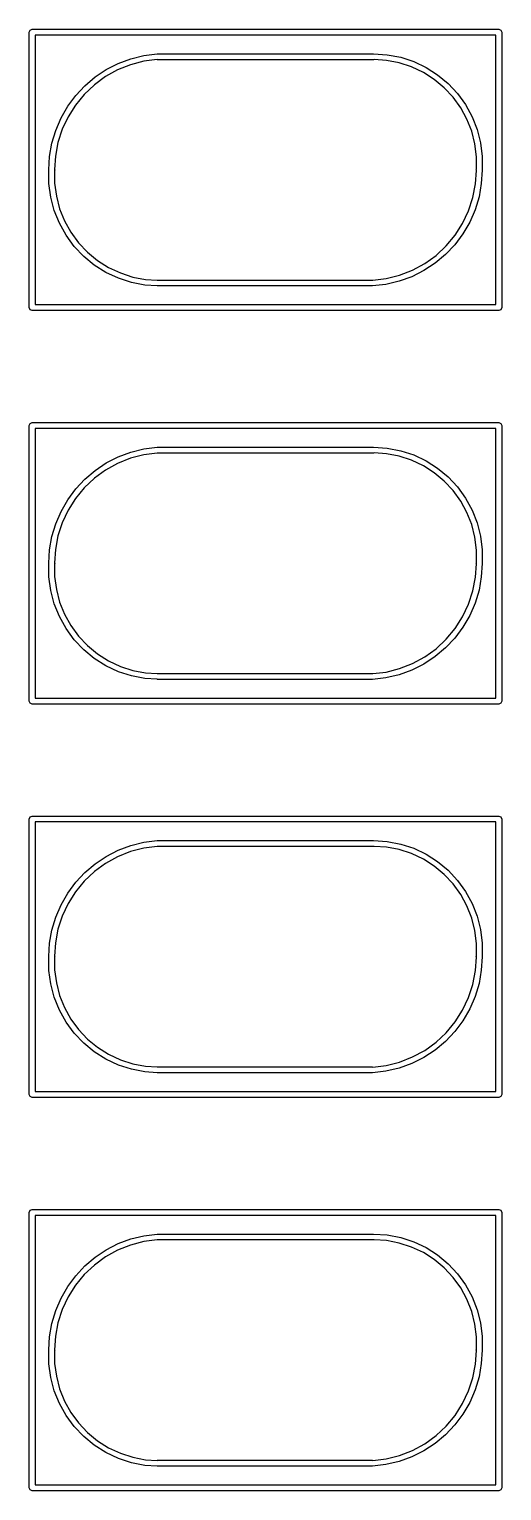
# Model space of a CAD drawing. Extents: x 138 to 171.4, y -122.9 to -69.1.
# Drawn here: x 137.99 to 147.61, y -122.86 to -93.14 of the extents above; entities that cross this region are included whole.
import ezdxf

# ---------------------------------------------------------------- set-up
doc = ezdxf.new("R2010")
doc.units = 0
doc.layers.add('BLACK', color=7, linetype='CONTINUOUS')

msp = doc.modelspace()

# ---------------------------------------------------------------- linework, layer by layer
at = {"layer": 'BLACK', "linetype": 'CONTINUOUS'}
for p, q in [((137.989, -93.1995), (138.007, -93.1571)), ((137.989, -98.8005), (137.989, -93.1995)), ((138.007, -93.1571), (138.049, -93.1395)), ((138.049, -93.1395), (147.55, -93.1395)), ((138.109, -93.2595), (138.109, -98.7405)), ((147.49, -93.2595), (138.109, -93.2595)), ((147.49, -98.7405), (147.49, -93.2595)), ((147.55, -93.1395), (147.593, -93.1571)), ((147.593, -93.1571), (147.611, -93.1995)), ((147.611, -93.1995), (147.611, -98.8005)), ((139.559, -93.9591), (139.803, -93.8348)), ((140.052, -93.863), (139.79, -93.9676)), ((139.803, -93.8348), (140.059, -93.7394)), ((140.324, -93.7919), (140.052, -93.863)), ((140.059, -93.7394), (140.325, -93.6742)), ((140.593, -93.7569), (140.324, -93.7919)), ((140.325, -93.6742), (140.596, -93.6401)), ((140.6, -93.76), (140.593, -93.7569)), ((140.596, -93.6401), (140.596, -93.6401)), ((140.596, -93.6401), (140.598, -93.6408)), ((140.598, -93.6408), (140.6, -93.64)), ((140.6, -93.64), (145, -93.64)), ((145, -93.76), (140.6, -93.76)), ((145, -93.64), (145.278, -93.6576)), ((145.009, -93.7564), (145, -93.76)), ((145.264, -93.7725), (145.009, -93.7564)), ((145.523, -93.8222), (145.264, -93.7725)), ((145.278, -93.6576), (145.552, -93.71)), ((145.775, -93.9041), (145.523, -93.8222)), ((145.552, -93.71), (145.818, -93.7964)), ((146.014, -94.0169), (145.775, -93.9041)), ((145.818, -93.7964), (146.07, -93.9154)), ((146.07, -93.9154), (146.305, -94.0653)), ((139.123, -94.2875), (139.332, -94.1107)), ((139.544, -94.1041), (139.316, -94.2702)), ((139.332, -94.1107), (139.559, -93.9591)), ((139.79, -93.9676), (139.544, -94.1041)), ((146.237, -94.1589), (146.014, -94.0169)), ((146.44, -94.3278), (146.237, -94.1589)), ((146.305, -94.0653), (146.52, -94.2435)), ((138.774, -94.7071), (138.937, -94.4872)), ((139.111, -94.4636), (138.932, -94.681)), ((138.937, -94.4872), (139.123, -94.2875)), ((139.316, -94.2702), (139.111, -94.4636)), ((146.621, -94.5209), (146.44, -94.3278)), ((146.52, -94.2435), (146.71, -94.4472)), ((146.71, -94.4472), (146.874, -94.6733)), ((138.638, -94.9443), (138.774, -94.7071)), ((138.932, -94.681), (138.782, -94.9191)), ((146.776, -94.7351), (146.621, -94.5209)), ((146.902, -94.9671), (146.776, -94.7351)), ((146.874, -94.6733), (147.007, -94.9181)), ((138.53, -95.1957), (138.638, -94.9443)), ((138.782, -94.9191), (138.662, -95.1741)), ((146.999, -95.2132), (146.902, -94.9671)), ((147.007, -94.9181), (147.109, -95.1778)), ((138.453, -95.4577), (138.53, -95.1957)), ((138.662, -95.1741), (138.575, -95.4421)), ((147.064, -95.4695), (146.999, -95.2132)), ((147.109, -95.1778), (147.178, -95.4482)), ((138.405, -95.727), (138.453, -95.4577)), ((138.575, -95.4421), (138.523, -95.7188)), ((147.096, -95.7319), (147.064, -95.4695)), ((147.178, -95.4482), (147.212, -95.7251)), ((138.39, -95.9964), (138.405, -95.727)), ((138.39, -95.9967), (138.39, -95.9964)), ((138.39, -95.9984), (138.39, -95.9967)), ((138.39, -95.9967), (138.39, -95.9967)), ((138.523, -95.7188), (138.506, -95.9907)), ((138.506, -95.9907), (138.51, -96)), ((147.091, -95.996), (147.095, -95.9875)), ((147.091, -95.998), (147.091, -95.996)), ((147.095, -95.9875), (147.096, -95.7319)), ((147.212, -95.7251), (147.21, -95.9998)), ((138.389, -96), (138.39, -95.9984)), ((138.39, -96.0002), (138.389, -96)), ((138.391, -96.2766), (138.39, -96.0002)), ((138.428, -96.554), (138.391, -96.2766)), ((138.509, -96.0033), (138.505, -96.0119)), ((138.505, -96.0119), (138.507, -96.2685)), ((138.507, -96.2685), (138.542, -96.5317)), ((138.51, -96), (138.509, -96.0017)), ((138.509, -96.0017), (138.509, -96.0033)), ((147.024, -96.5616), (147.077, -96.2831)), ((147.077, -96.2831), (147.094, -96.0093)), ((147.09, -96), (147.091, -95.998)), ((147.094, -96.0093), (147.09, -96)), ((147.194, -96.2748), (147.147, -96.5459)), ((147.21, -96.0043), (147.194, -96.2748)), ((147.21, -95.9998), (147.21, -96)), ((147.21, -96), (147.21, -96.0014)), ((147.21, -96.0014), (147.21, -96.004)), ((147.21, -96.004), (147.21, -96.004)), ((147.21, -96.004), (147.21, -96.0043)), ((138.499, -96.8248), (138.428, -96.554)), ((138.542, -96.5317), (138.609, -96.7884)), ((146.936, -96.8313), (147.024, -96.5616)), ((147.147, -96.5459), (147.068, -96.8096)), ((138.604, -97.0845), (138.499, -96.8248)), ((138.609, -96.7884), (138.708, -97.0347)), ((146.814, -97.0876), (146.936, -96.8313)), ((147.068, -96.8096), (146.958, -97.0624)), ((138.74, -97.3291), (138.604, -97.0845)), ((138.708, -97.0347), (138.837, -97.2667)), ((146.662, -97.3267), (146.814, -97.0876)), ((146.958, -97.0624), (146.82, -97.3007)), ((138.905, -97.5549), (138.74, -97.3291)), ((138.837, -97.2667), (138.994, -97.4808)), ((138.994, -97.4808), (139.177, -97.6736)), ((146.48, -97.5447), (146.662, -97.3267)), ((146.82, -97.3007), (146.656, -97.5213)), ((139.098, -97.7583), (138.905, -97.5549)), ((139.314, -97.9361), (139.098, -97.7583)), ((139.177, -97.6736), (139.382, -97.8422)), ((146.042, -97.9037), (146.273, -97.738)), ((146.467, -97.7213), (146.256, -97.898)), ((146.273, -97.738), (146.48, -97.5447)), ((146.656, -97.5213), (146.467, -97.7213)), ((139.551, -98.0855), (139.314, -97.9361)), ((139.382, -97.8422), (139.606, -97.9839)), ((139.606, -97.9839), (139.847, -98.0964)), ((145.529, -98.1421), (145.793, -98.0391)), ((146.025, -98.0489), (145.779, -98.172)), ((145.793, -98.0391), (146.042, -97.9037)), ((146.256, -97.898), (146.025, -98.0489)), ((139.804, -98.2042), (139.551, -98.0855)), ((140.07, -98.2903), (139.804, -98.2042)), ((139.847, -98.0964), (140.099, -98.1781)), ((140.345, -98.3425), (140.07, -98.2903)), ((140.099, -98.1781), (140.36, -98.2276)), ((140.596, -98.3582), (140.345, -98.3425)), ((140.36, -98.2276), (140.594, -98.2423)), ((140.594, -98.2423), (140.6, -98.24)), ((140.6, -98.36), (140.596, -98.3582)), ((140.6, -98.24), (144.975, -98.24)), ((144.975, -98.36), (140.6, -98.36)), ((144.975, -98.24), (144.983, -98.2432)), ((144.977, -98.3593), (144.975, -98.36)), ((144.979, -98.3599), (144.977, -98.3593)), ((145.252, -98.3286), (144.979, -98.3599)), ((144.979, -98.3599), (144.979, -98.3599)), ((144.983, -98.2432), (145.254, -98.2109)), ((145.52, -98.2657), (145.252, -98.3286)), ((145.254, -98.2109), (145.529, -98.1421)), ((145.779, -98.172), (145.52, -98.2657)), ((138.007, -98.8429), (137.989, -98.8005)), ((138.049, -98.8605), (138.007, -98.8429)), ((147.55, -98.8605), (138.049, -98.8605)), ((138.109, -98.7405), (147.49, -98.7405)), ((147.593, -98.8429), (147.55, -98.8605)), ((147.611, -98.8005), (147.593, -98.8429)), ((137.989, -101.2), (138.007, -101.157)), ((137.989, -106.8), (137.989, -101.2)), ((138.007, -101.157), (138.049, -101.139)), ((138.049, -101.139), (147.55, -101.139)), ((138.109, -101.259), (138.109, -106.74)), ((147.49, -101.259), (138.109, -101.259)), ((147.49, -106.74), (147.49, -101.259)), ((147.55, -101.139), (147.593, -101.157)), ((147.593, -101.157), (147.611, -101.2)), ((147.611, -101.2), (147.611, -106.8)), ((140.325, -101.674), (140.596, -101.64)), ((140.596, -101.64), (140.596, -101.64)), ((140.596, -101.64), (140.598, -101.641)), ((140.598, -101.641), (140.6, -101.64)), ((140.6, -101.64), (145, -101.64)), ((145, -101.64), (145.278, -101.658)), ((139.559, -101.959), (139.803, -101.835)), ((140.052, -101.863), (139.79, -101.968)), ((139.803, -101.835), (140.059, -101.739)), ((140.324, -101.792), (140.052, -101.863)), ((140.059, -101.739), (140.325, -101.674)), ((140.593, -101.757), (140.324, -101.792)), ((140.6, -101.76), (140.593, -101.757)), ((145, -101.76), (140.6, -101.76)), ((145.009, -101.756), (145, -101.76)), ((145.264, -101.772), (145.009, -101.756)), ((145.523, -101.822), (145.264, -101.772)), ((145.278, -101.658), (145.552, -101.71)), ((145.775, -101.904), (145.523, -101.822)), ((145.552, -101.71), (145.818, -101.796)), ((146.014, -102.017), (145.775, -101.904)), ((145.818, -101.796), (146.07, -101.915)), ((146.07, -101.915), (146.305, -102.065)), ((139.123, -102.287), (139.332, -102.111)), ((139.544, -102.104), (139.316, -102.27)), ((139.332, -102.111), (139.559, -101.959)), ((139.79, -101.968), (139.544, -102.104)), ((146.237, -102.159), (146.014, -102.017)), ((146.44, -102.328), (146.237, -102.159)), ((146.305, -102.065), (146.52, -102.243)), ((138.774, -102.707), (138.937, -102.487)), ((139.111, -102.464), (138.932, -102.681)), ((138.937, -102.487), (139.123, -102.287)), ((139.316, -102.27), (139.111, -102.464)), ((146.621, -102.521), (146.44, -102.328)), ((146.52, -102.243), (146.71, -102.447)), ((146.776, -102.735), (146.621, -102.521)), ((146.71, -102.447), (146.874, -102.673)), ((138.638, -102.944), (138.774, -102.707)), ((138.932, -102.681), (138.782, -102.919)), ((146.902, -102.967), (146.776, -102.735)), ((146.874, -102.673), (147.007, -102.918)), ((138.53, -103.196), (138.638, -102.944)), ((138.782, -102.919), (138.662, -103.174)), ((146.999, -103.213), (146.902, -102.967)), ((147.007, -102.918), (147.109, -103.178)), ((138.453, -103.458), (138.53, -103.196)), ((138.662, -103.174), (138.575, -103.442)), ((147.064, -103.47), (146.999, -103.213)), ((147.109, -103.178), (147.178, -103.448)), ((138.405, -103.727), (138.453, -103.458)), ((138.523, -103.719), (138.506, -103.991)), ((138.575, -103.442), (138.523, -103.719)), ((147.096, -103.732), (147.064, -103.47)), ((147.178, -103.448), (147.212, -103.725)), ((138.389, -104), (138.39, -103.998)), ((138.39, -104), (138.389, -104)), ((138.39, -103.996), (138.405, -103.727)), ((138.39, -103.997), (138.39, -103.996)), ((138.39, -103.998), (138.39, -103.997)), ((138.39, -103.997), (138.39, -103.997)), ((138.391, -104.277), (138.39, -104)), ((138.509, -104.003), (138.505, -104.012)), ((138.505, -104.012), (138.507, -104.269)), ((138.506, -103.991), (138.51, -104)), ((138.51, -104), (138.509, -104.002)), ((138.509, -104.002), (138.509, -104.003)), ((147.077, -104.283), (147.094, -104.009)), ((147.09, -104), (147.091, -103.998)), ((147.094, -104.009), (147.09, -104)), ((147.091, -103.996), (147.095, -103.987)), ((147.091, -103.998), (147.091, -103.996)), ((147.095, -103.987), (147.096, -103.732)), ((147.21, -104.004), (147.194, -104.275)), ((147.212, -103.725), (147.21, -104)), ((147.21, -104), (147.21, -104)), ((147.21, -104), (147.21, -104.001)), ((147.21, -104.001), (147.21, -104.004)), ((147.21, -104.004), (147.21, -104.004)), ((147.21, -104.004), (147.21, -104.004)), ((138.428, -104.554), (138.391, -104.277)), ((138.507, -104.269), (138.542, -104.532)), ((147.024, -104.562), (147.077, -104.283)), ((147.194, -104.275), (147.147, -104.546)), ((138.499, -104.825), (138.428, -104.554)), ((138.542, -104.532), (138.609, -104.788)), ((146.936, -104.831), (147.024, -104.562)), ((147.147, -104.546), (147.068, -104.81)), ((138.604, -105.084), (138.499, -104.825)), ((138.609, -104.788), (138.708, -105.035)), ((146.814, -105.088), (146.936, -104.831)), ((147.068, -104.81), (146.958, -105.062)), ((138.74, -105.329), (138.604, -105.084)), ((138.708, -105.035), (138.837, -105.267)), ((146.662, -105.327), (146.814, -105.088)), ((146.958, -105.062), (146.82, -105.301)), ((138.905, -105.555), (138.74, -105.329)), ((138.837, -105.267), (138.994, -105.481)), ((138.994, -105.481), (139.177, -105.674)), ((146.48, -105.545), (146.662, -105.327)), ((146.82, -105.301), (146.656, -105.521)), ((139.098, -105.758), (138.905, -105.555)), ((139.314, -105.936), (139.098, -105.758)), ((139.177, -105.674), (139.382, -105.842)), ((146.042, -105.904), (146.273, -105.738)), ((146.467, -105.721), (146.256, -105.898)), ((146.273, -105.738), (146.48, -105.545)), ((146.656, -105.521), (146.467, -105.721)), ((139.551, -106.085), (139.314, -105.936)), ((139.382, -105.842), (139.606, -105.984)), ((139.804, -106.204), (139.551, -106.085)), ((139.606, -105.984), (139.847, -106.096)), ((139.847, -106.096), (140.099, -106.178)), ((145.529, -106.142), (145.793, -106.039)), ((146.025, -106.049), (145.779, -106.172)), ((145.793, -106.039), (146.042, -105.904)), ((146.256, -105.898), (146.025, -106.049)), ((140.07, -106.29), (139.804, -106.204)), ((140.345, -106.343), (140.07, -106.29)), ((140.099, -106.178), (140.36, -106.228)), ((140.596, -106.358), (140.345, -106.343)), ((140.36, -106.228), (140.594, -106.242)), ((140.594, -106.242), (140.6, -106.24)), ((140.6, -106.36), (140.596, -106.358)), ((140.6, -106.24), (144.975, -106.24)), ((144.975, -106.36), (140.6, -106.36)), ((144.975, -106.24), (144.983, -106.243)), ((144.977, -106.359), (144.975, -106.36)), ((144.979, -106.36), (144.977, -106.359)), ((145.252, -106.329), (144.979, -106.36)), ((144.979, -106.36), (144.979, -106.36)), ((144.983, -106.243), (145.254, -106.211)), ((145.52, -106.266), (145.252, -106.329)), ((145.254, -106.211), (145.529, -106.142)), ((145.779, -106.172), (145.52, -106.266)), ((138.007, -106.843), (137.989, -106.8)), ((138.049, -106.861), (138.007, -106.843)), ((147.55, -106.861), (138.049, -106.861)), ((138.109, -106.74), (147.49, -106.74)), ((147.593, -106.843), (147.55, -106.861)), ((147.611, -106.8), (147.593, -106.843)), ((137.989, -109.2), (138.007, -109.157)), ((137.989, -114.8), (137.989, -109.2)), ((138.007, -109.157), (138.049, -109.139)), ((138.049, -109.139), (147.55, -109.139)), ((138.109, -109.259), (138.109, -114.74)), ((147.49, -109.259), (138.109, -109.259)), ((147.49, -114.74), (147.49, -109.259)), ((147.55, -109.139), (147.593, -109.157)), ((147.593, -109.157), (147.611, -109.2)), ((147.611, -109.2), (147.611, -114.8)), ((140.325, -109.674), (140.596, -109.64)), ((140.596, -109.64), (140.596, -109.64)), ((140.596, -109.64), (140.598, -109.641)), ((140.598, -109.641), (140.6, -109.64)), ((140.6, -109.64), (145, -109.64)), ((145, -109.64), (145.278, -109.658)), ((145.278, -109.658), (145.552, -109.71)), ((139.332, -110.111), (139.559, -109.959)), ((139.559, -109.959), (139.803, -109.835)), ((140.052, -109.863), (139.79, -109.968)), ((139.803, -109.835), (140.059, -109.739)), ((140.324, -109.792), (140.052, -109.863)), ((140.059, -109.739), (140.325, -109.674)), ((140.593, -109.757), (140.324, -109.792)), ((140.6, -109.76), (140.593, -109.757)), ((145, -109.76), (140.6, -109.76)), ((145.009, -109.756), (145, -109.76)), ((145.264, -109.772), (145.009, -109.756)), ((145.523, -109.822), (145.264, -109.772)), ((145.775, -109.904), (145.523, -109.822)), ((145.552, -109.71), (145.818, -109.796)), ((146.014, -110.017), (145.775, -109.904)), ((145.818, -109.796), (146.07, -109.915)), ((146.07, -109.915), (146.305, -110.065)), ((139.123, -110.287), (139.332, -110.111)), ((139.544, -110.104), (139.316, -110.27)), ((139.79, -109.968), (139.544, -110.104)), ((146.237, -110.159), (146.014, -110.017)), ((146.44, -110.328), (146.237, -110.159)), ((146.305, -110.065), (146.52, -110.243)), ((146.52, -110.243), (146.71, -110.447)), ((138.774, -110.707), (138.937, -110.487)), ((139.111, -110.464), (138.932, -110.681)), ((138.937, -110.487), (139.123, -110.287)), ((139.316, -110.27), (139.111, -110.464)), ((146.621, -110.521), (146.44, -110.328)), ((146.776, -110.735), (146.621, -110.521)), ((146.71, -110.447), (146.874, -110.673)), ((138.638, -110.944), (138.774, -110.707)), ((138.932, -110.681), (138.782, -110.919)), ((146.902, -110.967), (146.776, -110.735)), ((146.874, -110.673), (147.007, -110.918)), ((138.53, -111.196), (138.638, -110.944)), ((138.782, -110.919), (138.662, -111.174)), ((146.999, -111.213), (146.902, -110.967)), ((147.007, -110.918), (147.109, -111.178)), ((138.453, -111.458), (138.53, -111.196)), ((138.575, -111.442), (138.523, -111.719)), ((138.662, -111.174), (138.575, -111.442)), ((147.064, -111.47), (146.999, -111.213)), ((147.109, -111.178), (147.178, -111.448)), ((147.178, -111.448), (147.212, -111.725)), ((138.39, -111.996), (138.405, -111.727)), ((138.405, -111.727), (138.453, -111.458)), ((138.523, -111.719), (138.506, -111.991)), ((147.096, -111.732), (147.064, -111.47)), ((147.095, -111.987), (147.096, -111.732)), ((147.212, -111.725), (147.21, -112)), ((138.389, -112), (138.39, -111.998)), ((138.39, -112), (138.389, -112)), ((138.39, -111.997), (138.39, -111.996)), ((138.39, -111.998), (138.39, -111.997)), ((138.39, -111.997), (138.39, -111.997)), ((138.391, -112.277), (138.39, -112)), ((138.509, -112.003), (138.505, -112.012)), ((138.505, -112.012), (138.507, -112.269)), ((138.506, -111.991), (138.51, -112)), ((138.51, -112), (138.509, -112.002)), ((138.509, -112.002), (138.509, -112.003)), ((147.077, -112.283), (147.094, -112.009)), ((147.09, -112), (147.091, -111.998)), ((147.094, -112.009), (147.09, -112)), ((147.091, -111.996), (147.095, -111.987)), ((147.091, -111.998), (147.091, -111.996)), ((147.21, -112.004), (147.194, -112.275)), ((147.21, -112), (147.21, -112)), ((147.21, -112), (147.21, -112.001)), ((147.21, -112.001), (147.21, -112.004)), ((147.21, -112.004), (147.21, -112.004)), ((147.21, -112.004), (147.21, -112.004)), ((138.428, -112.554), (138.391, -112.277)), ((138.507, -112.269), (138.542, -112.532)), ((147.024, -112.562), (147.077, -112.283)), ((147.194, -112.275), (147.147, -112.546)), ((138.499, -112.825), (138.428, -112.554)), ((138.542, -112.532), (138.609, -112.788)), ((146.936, -112.831), (147.024, -112.562)), ((147.147, -112.546), (147.068, -112.81)), ((138.604, -113.084), (138.499, -112.825)), ((138.609, -112.788), (138.708, -113.035)), ((146.814, -113.088), (146.936, -112.831)), ((147.068, -112.81), (146.958, -113.062)), ((138.74, -113.329), (138.604, -113.084)), ((138.708, -113.035), (138.837, -113.267)), ((146.662, -113.327), (146.814, -113.088)), ((146.958, -113.062), (146.82, -113.301)), ((138.905, -113.555), (138.74, -113.329)), ((138.837, -113.267), (138.994, -113.481)), ((138.994, -113.481), (139.177, -113.674)), ((146.656, -113.521), (146.467, -113.721)), ((146.48, -113.545), (146.662, -113.327)), ((146.82, -113.301), (146.656, -113.521)), ((139.098, -113.758), (138.905, -113.555)), ((139.314, -113.936), (139.098, -113.758)), ((139.177, -113.674), (139.382, -113.842)), ((146.042, -113.904), (146.273, -113.738)), ((146.467, -113.721), (146.256, -113.898)), ((146.273, -113.738), (146.48, -113.545)), ((139.551, -114.085), (139.314, -113.936)), ((139.382, -113.842), (139.606, -113.984)), ((139.804, -114.204), (139.551, -114.085)), ((139.606, -113.984), (139.847, -114.096)), ((139.847, -114.096), (140.099, -114.178)), ((145.529, -114.142), (145.793, -114.039)), ((146.025, -114.049), (145.779, -114.172)), ((145.793, -114.039), (146.042, -113.904)), ((146.256, -113.898), (146.025, -114.049)), ((140.07, -114.29), (139.804, -114.204)), ((140.345, -114.343), (140.07, -114.29)), ((140.099, -114.178), (140.36, -114.228)), ((140.596, -114.358), (140.345, -114.343)), ((140.36, -114.228), (140.594, -114.242)), ((140.594, -114.242), (140.6, -114.24)), ((140.6, -114.36), (140.596, -114.358)), ((140.6, -114.24), (144.975, -114.24)), ((144.975, -114.36), (140.6, -114.36)), ((144.975, -114.24), (144.983, -114.243)), ((144.977, -114.359), (144.975, -114.36)), ((144.979, -114.36), (144.977, -114.359)), ((145.252, -114.329), (144.979, -114.36)), ((144.979, -114.36), (144.979, -114.36)), ((144.983, -114.243), (145.254, -114.211)), ((145.52, -114.266), (145.252, -114.329)), ((145.254, -114.211), (145.529, -114.142)), ((145.779, -114.172), (145.52, -114.266)), ((138.007, -114.843), (137.989, -114.8)), ((138.049, -114.861), (138.007, -114.843)), ((147.55, -114.861), (138.049, -114.861)), ((138.109, -114.74), (147.49, -114.74)), ((147.593, -114.843), (147.55, -114.861)), ((147.611, -114.8), (147.593, -114.843)), ((137.989, -117.2), (138.007, -117.157)), ((137.989, -122.8), (137.989, -117.2)), ((138.007, -117.157), (138.049, -117.139)), ((138.049, -117.139), (147.55, -117.139)), ((138.109, -117.259), (138.109, -122.74)), ((147.49, -117.259), (138.109, -117.259)), ((147.49, -122.74), (147.49, -117.259)), ((147.55, -117.139), (147.593, -117.157)), ((147.593, -117.157), (147.611, -117.2)), ((147.611, -117.2), (147.611, -122.8)), ((140.059, -117.739), (140.325, -117.674)), ((140.325, -117.674), (140.596, -117.64)), ((140.596, -117.64), (140.596, -117.64)), ((140.596, -117.64), (140.598, -117.641)), ((140.598, -117.641), (140.6, -117.64)), ((140.6, -117.64), (145, -117.64)), ((145, -117.64), (145.278, -117.658)), ((145.278, -117.658), (145.552, -117.71)), ((139.332, -118.111), (139.559, -117.959)), ((139.79, -117.968), (139.544, -118.104)), ((139.559, -117.959), (139.803, -117.835)), ((140.052, -117.863), (139.79, -117.968)), ((139.803, -117.835), (140.059, -117.739)), ((140.324, -117.792), (140.052, -117.863)), ((140.593, -117.757), (140.324, -117.792)), ((140.6, -117.76), (140.593, -117.757)), ((145, -117.76), (140.6, -117.76)), ((145.009, -117.756), (145, -117.76)), ((145.264, -117.772), (145.009, -117.756)), ((145.523, -117.822), (145.264, -117.772)), ((145.775, -117.904), (145.523, -117.822)), ((145.552, -117.71), (145.818, -117.796)), ((146.014, -118.017), (145.775, -117.904)), ((145.818, -117.796), (146.07, -117.915)), ((146.07, -117.915), (146.305, -118.065)), ((138.937, -118.487), (139.123, -118.287)), ((139.316, -118.27), (139.111, -118.464)), ((139.123, -118.287), (139.332, -118.111)), ((139.544, -118.104), (139.316, -118.27)), ((146.237, -118.159), (146.014, -118.017)), ((146.44, -118.328), (146.237, -118.159)), ((146.305, -118.065), (146.52, -118.243)), ((146.52, -118.243), (146.71, -118.447)), ((138.774, -118.707), (138.937, -118.487)), ((139.111, -118.464), (138.932, -118.681)), ((146.621, -118.521), (146.44, -118.328)), ((146.776, -118.735), (146.621, -118.521)), ((146.71, -118.447), (146.874, -118.673)), ((138.638, -118.944), (138.774, -118.707)), ((138.932, -118.681), (138.782, -118.919)), ((146.902, -118.967), (146.776, -118.735)), ((146.874, -118.673), (147.007, -118.918)), ((138.53, -119.196), (138.638, -118.944)), ((138.662, -119.174), (138.575, -119.442)), ((138.782, -118.919), (138.662, -119.174)), ((146.999, -119.213), (146.902, -118.967)), ((147.007, -118.918), (147.109, -119.178)), ((147.109, -119.178), (147.178, -119.448)), ((138.405, -119.727), (138.453, -119.458)), ((138.453, -119.458), (138.53, -119.196)), ((138.575, -119.442), (138.523, -119.719)), ((147.064, -119.47), (146.999, -119.213)), ((147.096, -119.732), (147.064, -119.47)), ((147.178, -119.448), (147.212, -119.725)), ((138.39, -119.996), (138.405, -119.727)), ((138.523, -119.719), (138.506, -119.991)), ((147.095, -119.987), (147.096, -119.732)), ((147.212, -119.725), (147.21, -120)), ((138.389, -120), (138.39, -119.998)), ((138.39, -120), (138.389, -120)), ((138.39, -119.997), (138.39, -119.996)), ((138.39, -119.998), (138.39, -119.997)), ((138.39, -119.997), (138.39, -119.997)), ((138.391, -120.277), (138.39, -120)), ((138.509, -120.003), (138.505, -120.012)), ((138.505, -120.012), (138.507, -120.269)), ((138.506, -119.991), (138.51, -120)), ((138.51, -120), (138.509, -120.002)), ((138.509, -120.002), (138.509, -120.003)), ((147.077, -120.283), (147.094, -120.009)), ((147.09, -120), (147.091, -119.998)), ((147.094, -120.009), (147.09, -120)), ((147.091, -119.996), (147.095, -119.987)), ((147.091, -119.998), (147.091, -119.996)), ((147.21, -120.004), (147.194, -120.275)), ((147.21, -120), (147.21, -120)), ((147.21, -120), (147.21, -120.001)), ((147.21, -120.001), (147.21, -120.004)), ((147.21, -120.004), (147.21, -120.004)), ((147.21, -120.004), (147.21, -120.004)), ((138.428, -120.554), (138.391, -120.277)), ((138.507, -120.269), (138.542, -120.532)), ((147.024, -120.562), (147.077, -120.283)), ((147.194, -120.275), (147.147, -120.546)), ((138.499, -120.825), (138.428, -120.554)), ((138.542, -120.532), (138.609, -120.788)), ((146.936, -120.831), (147.024, -120.562)), ((147.147, -120.546), (147.068, -120.81)), ((138.604, -121.084), (138.499, -120.825)), ((138.609, -120.788), (138.708, -121.035)), ((146.814, -121.088), (146.936, -120.831)), ((147.068, -120.81), (146.958, -121.062)), ((138.74, -121.329), (138.604, -121.084)), ((138.708, -121.035), (138.837, -121.267)), ((146.662, -121.327), (146.814, -121.088)), ((146.958, -121.062), (146.82, -121.301)), ((138.905, -121.555), (138.74, -121.329)), ((138.837, -121.267), (138.994, -121.481)), ((139.098, -121.758), (138.905, -121.555)), ((138.994, -121.481), (139.177, -121.674)), ((146.273, -121.738), (146.48, -121.545)), ((146.656, -121.521), (146.467, -121.721)), ((146.48, -121.545), (146.662, -121.327)), ((146.82, -121.301), (146.656, -121.521)), ((139.314, -121.936), (139.098, -121.758)), ((139.177, -121.674), (139.382, -121.842)), ((139.382, -121.842), (139.606, -121.984)), ((146.042, -121.904), (146.273, -121.738)), ((146.467, -121.721), (146.256, -121.898)), ((139.551, -122.085), (139.314, -121.936)), ((139.804, -122.204), (139.551, -122.085)), ((139.606, -121.984), (139.847, -122.096)), ((139.847, -122.096), (140.099, -122.178)), ((145.254, -122.211), (145.529, -122.142)), ((145.529, -122.142), (145.793, -122.039)), ((146.025, -122.049), (145.779, -122.172)), ((145.793, -122.039), (146.042, -121.904)), ((146.256, -121.898), (146.025, -122.049)), ((140.07, -122.29), (139.804, -122.204)), ((140.345, -122.343), (140.07, -122.29)), ((140.099, -122.178), (140.36, -122.228)), ((140.596, -122.358), (140.345, -122.343)), ((140.36, -122.228), (140.594, -122.242)), ((140.594, -122.242), (140.6, -122.24)), ((140.6, -122.36), (140.596, -122.358)), ((140.6, -122.24), (144.975, -122.24)), ((144.975, -122.36), (140.6, -122.36)), ((144.975, -122.24), (144.983, -122.243)), ((144.977, -122.359), (144.975, -122.36)), ((144.979, -122.36), (144.977, -122.359)), ((145.252, -122.329), (144.979, -122.36)), ((144.979, -122.36), (144.979, -122.36)), ((144.983, -122.243), (145.254, -122.211)), ((145.52, -122.266), (145.252, -122.329)), ((145.779, -122.172), (145.52, -122.266)), ((138.109, -122.74), (147.49, -122.74)), ((138.007, -122.843), (137.989, -122.8)), ((138.049, -122.86), (138.007, -122.843)), ((147.55, -122.86), (138.049, -122.86)), ((147.593, -122.843), (147.55, -122.86)), ((147.611, -122.8), (147.593, -122.843))]:
    msp.add_line(p, q, dxfattribs=at)

doc.saveas('drawing.dxf')
